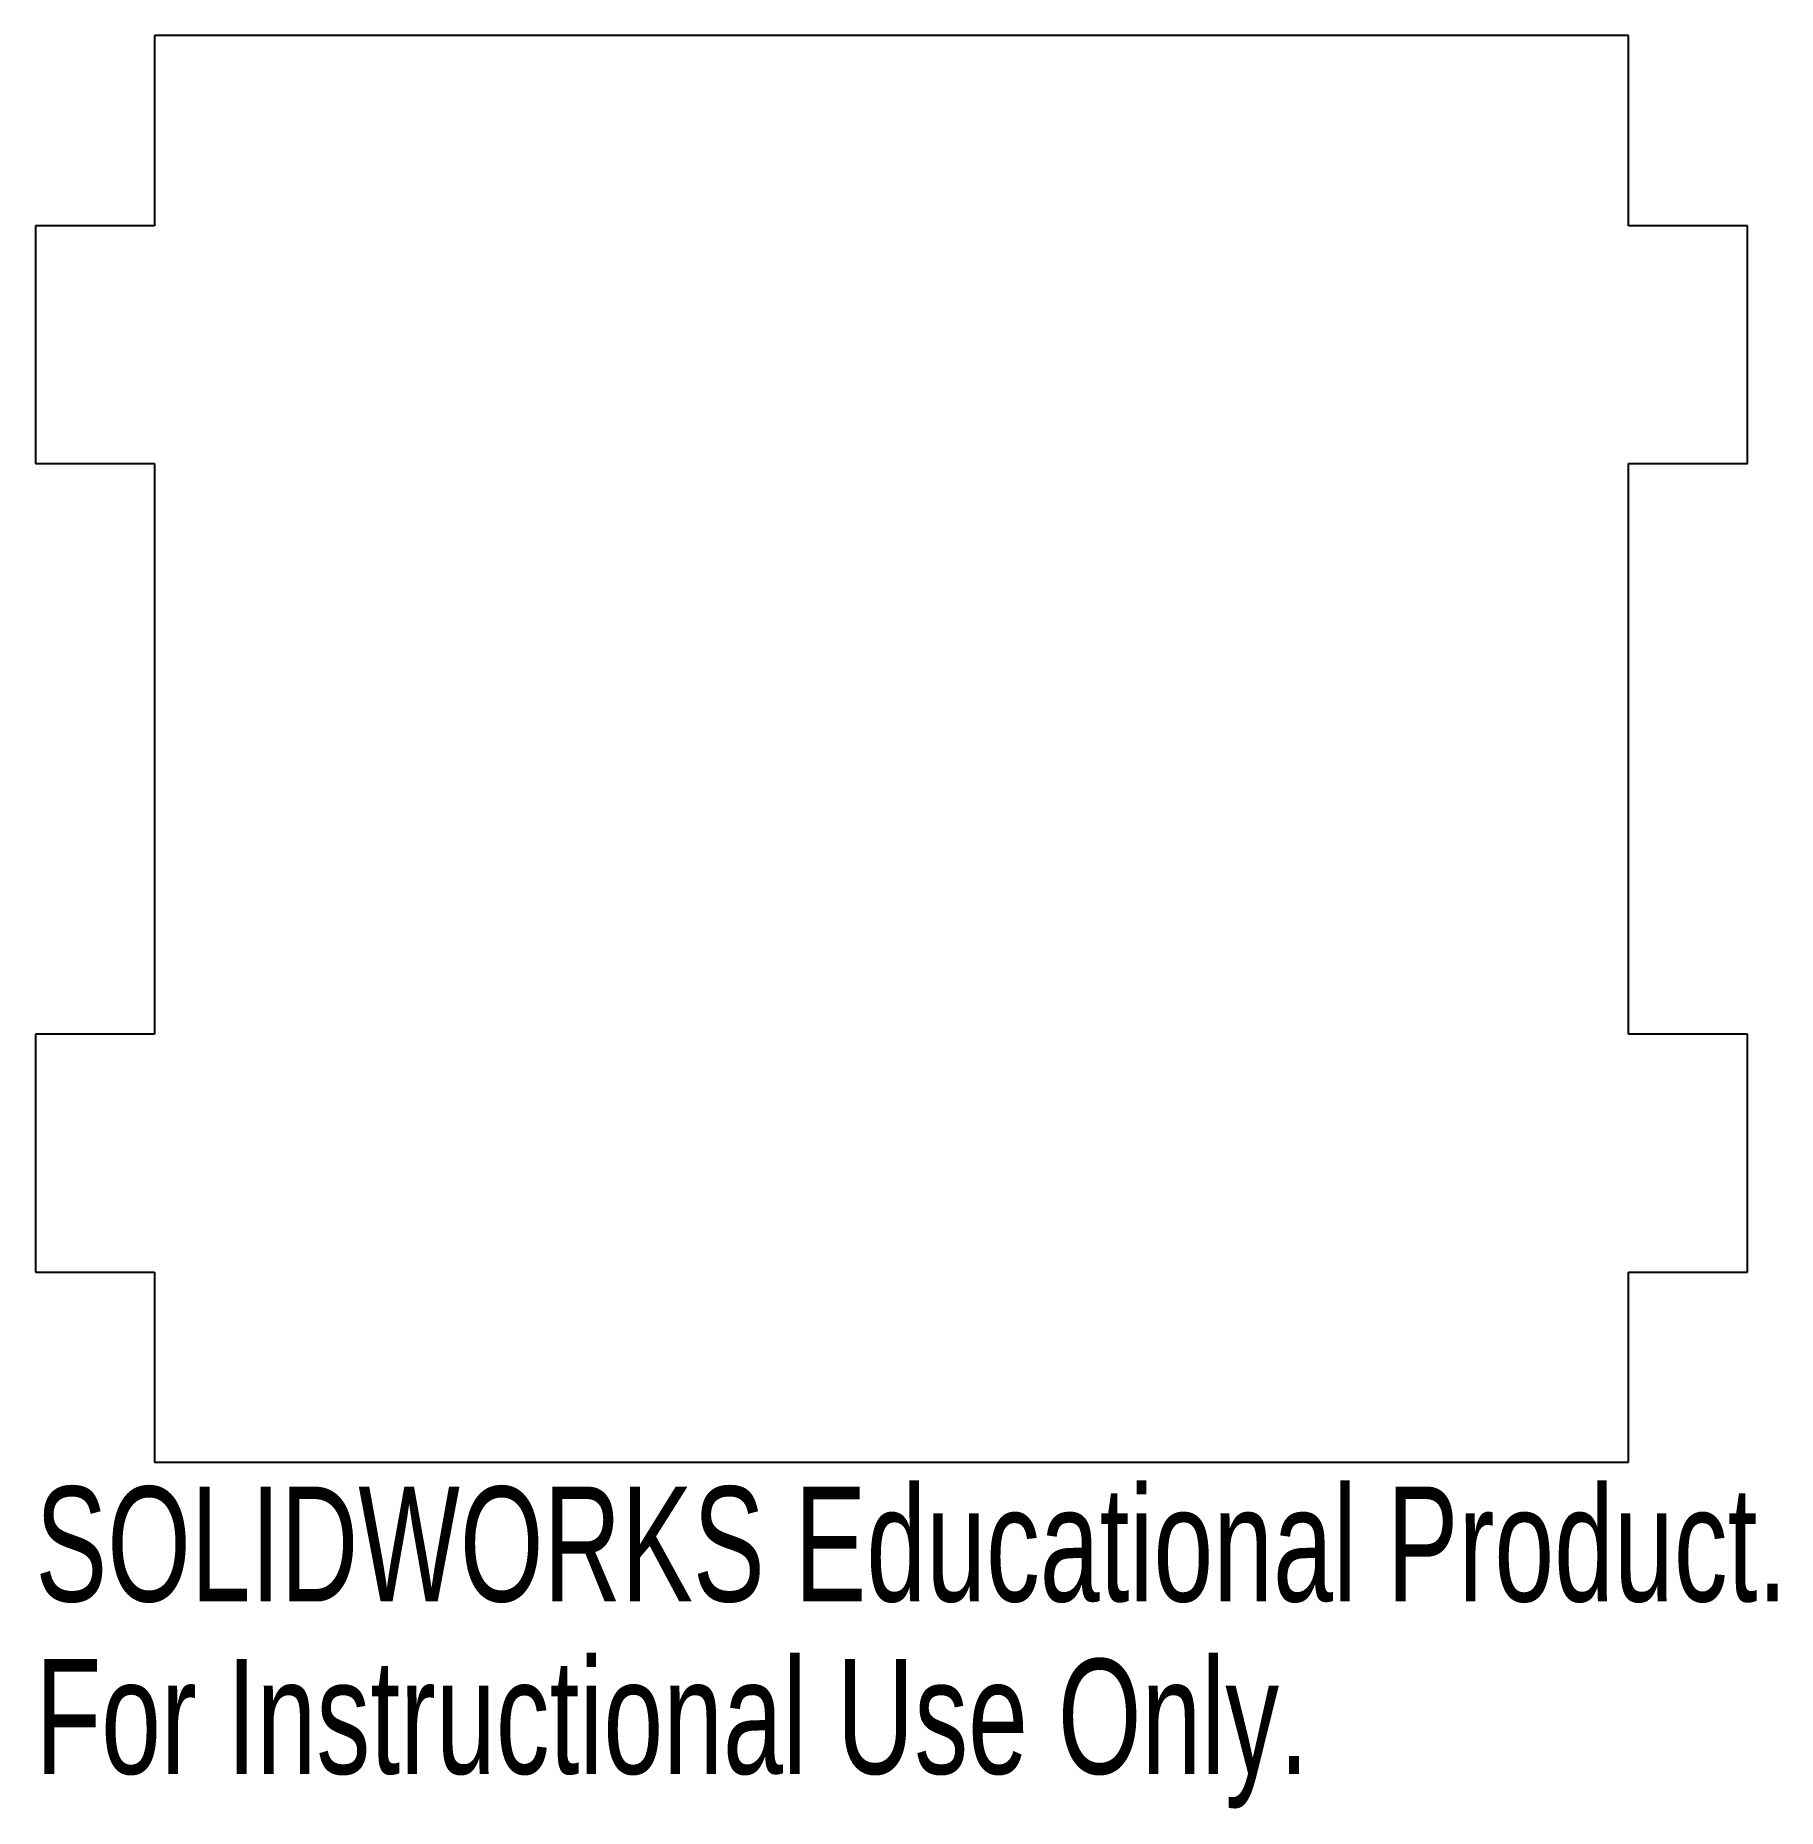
# Model space of a CAD drawing. Header units: millimetres. Extents: x -33 to 40.3, y -44.6 to 30.
import ezdxf

# ---------------------------------------------------------------- set-up
doc = ezdxf.new("R2010")
doc.units = ezdxf.units.MM
doc.styles.add('SLDTEXTSTYLE0', font='TXT', dxfattribs={"width": 0.7})

msp = doc.modelspace()

# ---------------------------------------------------------------- linework, layer by layer
at = {"color": 7, "linetype": 'Continuous', "lineweight": 25}
for p, q in [((-28, 30), (-28, 22)), ((34, 30), (-28, 30)), ((34, 22), (34, 30)), ((-28, 22), (-33, 22)), ((-33, 22), (-33, 12)), ((39, 22), (34, 22)), ((39, 12), (39, 22)), ((-33, 12), (-28, 12)), ((-28, 12), (-28, -12)), ((34, -12), (34, 12)), ((34, 12), (39, 12)), ((-28, -12), (-33, -12)), ((-33, -12), (-33, -22)), ((39, -12), (34, -12)), ((39, -22), (39, -12)), ((-33, -22), (-28, -22)), ((-28, -22), (-28, -30)), ((34, -30), (34, -22)), ((34, -22), (39, -22)), ((-28, -30), (34, -30))]:
    msp.add_line(p, q, dxfattribs=at)

# ---------------------------------------------------------------- texts
at = {"color": 7, "linetype": 'Continuous', "char_height": 4.83362, "attachment_point": 1, "style": 'SLDTEXTSTYLE0'}
for s, insert in [('SOLIDWORKS Educational Product.', (-33, -31.02)), ('For Instructional Use Only.', (-33, -38.27))]:
    msp.add_mtext(s, dxfattribs=dict(at, insert=insert))

doc.saveas('drawing.dxf')
